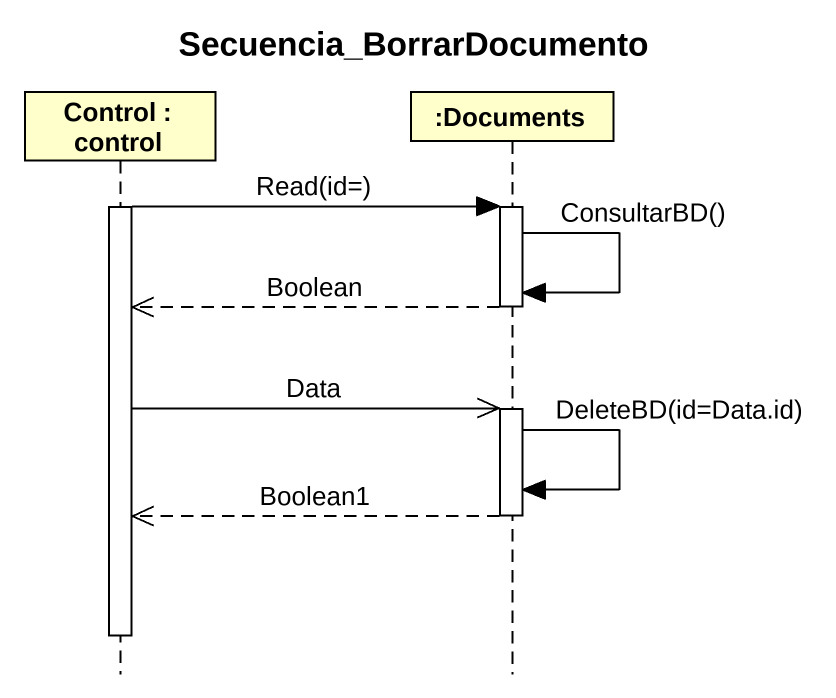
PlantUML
@startuml
title Secuencia_BorrarDocumento
hide footbox
participant "Control : control" as Control_
participant ":Documents" as Documents

activate Control_
Control_ -> Documents : Read(id=)
activate Documents
Documents -> Documents : ConsultarBD()
Documents -->> Control_ : Boolean
deactivate Documents
Control_ ->> Documents : Data
activate Documents
Documents -> Documents : DeleteBD(id=Data.id)
Documents -->> Control_ : Boolean1
deactivate Documents
deactivate Control_
@enduml
